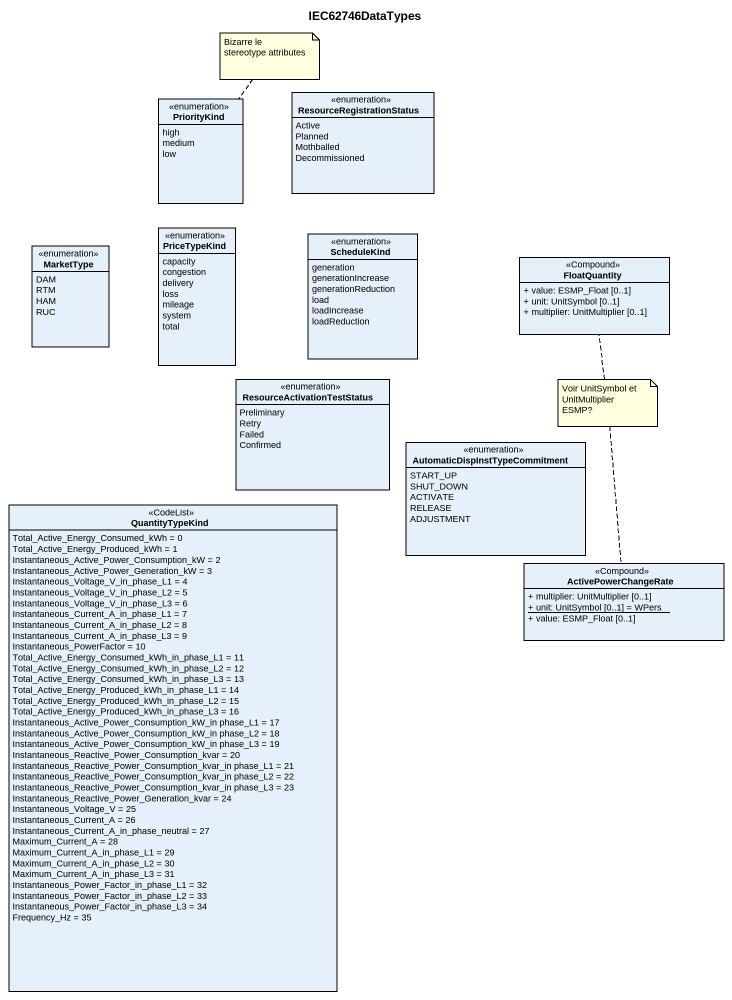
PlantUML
@startuml
title IEC62746DataTypes
hide circle
hide empty members
skinparam classAttributeIconSize 0
enum PriorityKind {
  high
  medium
  low
}
enum ResourceRegistrationStatus {
  Active
  Planned
  Mothballed
  Decommissioned
}
enum PriceTypeKind {
  capacity
  congestion
  delivery
  loss
  mileage
  system
  total
}
enum MarketType {
  DAM
  RTM
  HAM
  RUC
}
enum ScheduleKind {
  generation
  generationIncrease
  generationReduction
  load
  loadIncrease
  loadReduction
}
class FloatQuantity <<Compound>> {
  + value: ESMP_Float [0..1]
  + unit: UnitSymbol [0..1]
  + multiplier: UnitMultiplier [0..1]
}
enum ResourceActivationTestStatus <<enumeration>> {
  Preliminary
  Retry
  Failed
  Confirmed
}
enum "AutomaticDispInstTypeCommitment" as AutomaticDispInstTypeCommitm {
  START_UP
  SHUT_DOWN
  ACTIVATE
  RELEASE
  ADJUSTMENT
}
enum QuantityTypeKind <<CodeList>> {
  Total_Active_Energy_Consumed_kWh = 0
  Total_Active_Energy_Produced_kWh = 1
  Instantaneous_Active_Power_Consumption_kW = 2
  Instantaneous_Active_Power_Generation_kW = 3
  Instantaneous_Voltage_V_in_phase_L1 = 4
  Instantaneous_Voltage_V_in_phase_L2 = 5
  Instantaneous_Voltage_V_in_phase_L3 = 6
  Instantaneous_Current_A_in_phase_L1 = 7
  Instantaneous_Current_A_in_phase_L2 = 8
  Instantaneous_Current_A_in_phase_L3 = 9
  Instantaneous_PowerFactor = 10
  Total_Active_Energy_Consumed_kWh_in_phase_L1 = 11
  Total_Active_Energy_Consumed_kWh_in_phase_L2 = 12
  Total_Active_Energy_Consumed_kWh_in_phase_L3 = 13
  Total_Active_Energy_Produced_kWh_in_phase_L1 = 14
  Total_Active_Energy_Produced_kWh_in_phase_L2 = 15
  Total_Active_Energy_Produced_kWh_in_phase_L3 = 16
  Instantaneous_Active_Power_Consumption_kW_in phase_L1 = 17
  Instantaneous_Active_Power_Consumption_kW_in phase_L2 = 18
  Instantaneous_Active_Power_Consumption_kW_in phase_L3 = 19
  Instantaneous_Reactive_Power_Consumption_kvar = 20
  Instantaneous_Reactive_Power_Consumption_kvar_in phase_L1 = 21
  Instantaneous_Reactive_Power_Consumption_kvar_in phase_L2 = 22
  Instantaneous_Reactive_Power_Consumption_kvar_in phase_L3 = 23
  Instantaneous_Reactive_Power_Generation_kvar = 24
  Instantaneous_Voltage_V = 25
  Instantaneous_Current_A = 26
  Instantaneous_Current_A_in_phase_neutral = 27
  Maximum_Current_A = 28
  Maximum_Current_A_in_phase_L1 = 29
  Maximum_Current_A_in_phase_L2 = 30
  Maximum_Current_A_in_phase_L3 = 31
  Instantaneous_Power_Factor_in_phase_L1 = 32
  Instantaneous_Power_Factor_in_phase_L2 = 33
  Instantaneous_Power_Factor_in_phase_L3 = 34
  Frequency_Hz = 35
}
class ActivePowerChangeRate <<Compound>> {
  + multiplier: UnitMultiplier [0..1]
  {static} + unit: UnitSymbol [0..1] = WPers
  + value: ESMP_Float [0..1]
}
note top of PriorityKind : Bizarre le stereotype attributes
note as N2
  Voir UnitSymbol et UnitMultiplier ESMP?
end note
N2 .. FloatQuantity
N2 .. ActivePowerChangeRate
@enduml
